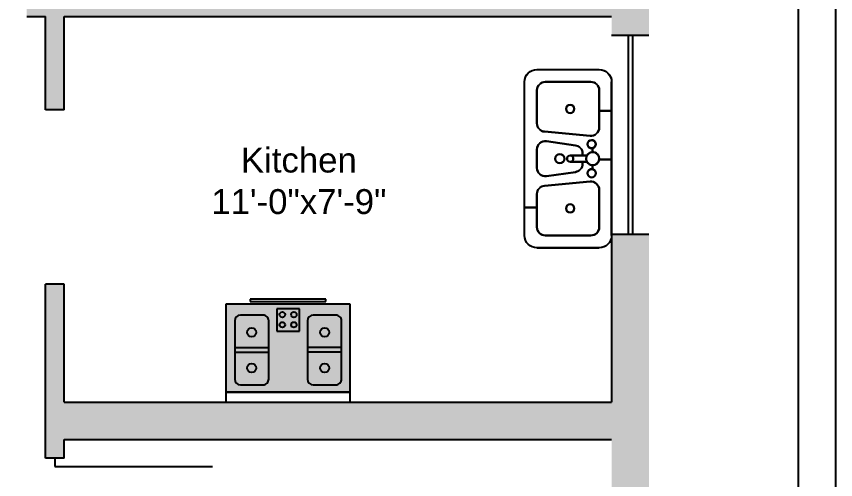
# Model space of a CAD drawing. Extents: x 11 to 612, y 7 to 1092.
# Drawn here: x 413 to 610.5, y 391.9 to 503.6 of the extents above; entities that cross this region are included whole.
import ezdxf

# ---------------------------------------------------------------- set-up
doc = ezdxf.new("R2010")
doc.units = 0
doc.header["$MEASUREMENT"] = 0
for name, color, linetype in [('1234', 7, 'CONTINUOUS'), ('DOORS', 42, 'CONTINUOUS'), ('FURNITURE', 44, 'CONTINUOUS'), ('LABELS', 61, 'CONTINUOUS'), ('LINE', 7, 'CONTINUOUS'), ('WALLS', 7, 'CONTINUOUS'), ('WINDOWS', 140, 'CONTINUOUS')]:
    doc.layers.add(name, color=color, linetype=linetype)
doc.styles.get("Standard").update_dxf_attribs({"font": 'arial.ttf'})

# ---------------------------------------------------------------- blocks, each defined once
blk = doc.blocks.new('FURN-G128')
at = {"layer": 'FURNITURE', "color": 7, "linetype": 'CONTINUOUS'}
for p, q in [((951.699619, 675.436587), (966.699619, 675.436587)), ((948.699619, 672.436587), (948.699619, 635.436587)), ((953.699619, 672.436587), (964.699619, 672.436587)), ((969.699619, 672.436587), (969.699619, 635.436587)), ((951.699619, 670.436587), (951.699619, 662.444834)), ((966.699619, 670.436587), (966.699619, 661.444834)), ((953.518548, 660.453048), (964.518548, 659.453048)), ((953.982462, 658.146181), (960.982462, 657.146181)), ((951.699619, 656.166282), (951.699619, 651.706892)), ((959.699619, 654.686587), (963.736002, 654.686587)), ((962.699619, 655.166282), (962.699619, 654.686587)), ((959.699619, 653.186587), (963.736002, 653.186587)), ((962.699619, 653.189639), (962.699619, 652.706892)), ((953.982462, 649.726993), (960.982462, 650.726993)), ((953.518548, 647.420126), (964.518548, 648.420126)), ((966.699619, 637.436587), (966.699619, 646.428339)), ((951.699619, 637.436587), (951.699619, 645.428339)), ((953.699619, 635.436587), (964.699619, 635.436587)), ((951.699619, 632.436587), (966.699619, 632.436587))]:
    blk.add_line(p, q, dxfattribs=at)
at = {"layer": 'FURNITURE', "color": 120, "linetype": 'CONTINUOUS'}
blk.add_lwpolyline([(969.699619, 654.144815), (966.695311, 654.144815, -0.468519), (965.049373, 652.357401), (965.049373, 651.422386, -2.152654), (963.881442, 650.436587, -0.464543), (965.049373, 651.422386), (965.049373, 652.357401, -0.262509), (963.736002, 653.186587), (962.699619, 653.186587), (962.699619, 652.706892, -0.373238), (960.982462, 650.726993), (953.982462, 649.726993, -0.456412), (951.699619, 651.706892), (951.699619, 656.166282, -0.456412), (953.982462, 658.146181), (960.982462, 657.146181, -0.373238), (962.699619, 655.166282), (962.699619, 654.686587), (963.736002, 654.686587, -0.262509), (965.049373, 655.515772), (965.049373, 656.450788, -0.464543), (963.881442, 657.436587, -1), (965.881442, 657.436587, -0.365614), (965.049373, 656.450788), (965.049373, 655.515772, -0.39029), (966.695311, 654.144815), (969.699619, 654.144815), (969.699619, 672.436587, 0.414214), (966.699619, 675.436587), (951.699619, 675.436587, 0.414214), (948.699619, 672.436587), (948.699619, 665.739959), (951.699619, 665.739959), (951.699619, 670.436587, -0.414214), (953.699619, 672.436587), (964.699619, 672.436587, -0.414214), (966.699619, 670.436587), (966.699619, 661.444834, -0.441024), (964.518548, 659.453048), (953.518548, 660.453048, -0.387902), (951.699619, 662.444834), (951.699619, 665.739959), (948.699619, 665.739959), (948.699619, 635.436587, 0.414214), (951.699619, 632.436587), (966.699619, 632.436587, 0.414214), (969.699619, 635.436587), (969.699619, 642.402897), (966.699619, 642.402897), (966.699619, 637.436587, -0.414214), (964.699619, 635.436587), (953.699619, 635.436587, -0.414214), (951.699619, 637.436587), (951.699619, 645.428339, -0.387902), (953.518548, 647.420126), (964.518548, 648.420126, -0.441024), (966.699619, 646.428339), (966.699619, 642.402897), (969.699619, 642.402897)], format="xyb", close=True, dxfattribs=at)
at = {"layer": 'FURNITURE', "color": 121, "linetype": 'CONTINUOUS'}
for points in [[(966.699619, 670.436587, 0.414214), (964.699619, 672.436587), (953.699619, 672.436587, 0.414214), (951.699619, 670.436587), (951.699619, 662.444834, 0.387902), (953.518548, 660.453048), (964.518548, 659.453048, 0.441024), (966.699619, 661.444834)], [(962.699619, 652.706892), (962.699619, 653.186587), (959.699619, 653.186587, -0.414214), (958.949619, 653.936587, -0.414214), (959.699619, 654.686587), (962.699619, 654.686587), (962.699619, 655.166282, 0.373238), (960.982462, 657.146181), (953.982462, 658.146181, 0.456412), (951.699619, 656.166282), (951.699619, 651.706892, 0.456412), (953.982462, 649.726993), (960.982462, 650.726993, 0.373238)], [(966.699619, 646.428339, 0.441024), (964.518548, 648.420126), (953.518548, 647.420126, 0.387902), (951.699619, 645.428339), (951.699619, 637.436587, 0.414214), (953.699619, 635.436587), (964.699619, 635.436587, 0.414214), (966.699619, 637.436587)]]:
    blk.add_lwpolyline(points, format="xyb", close=True, dxfattribs=at)
at = {"layer": 'FURNITURE', "color": 250, "linetype": 'CONTINUOUS'}
for points in [[(960.699619, 665.936587, 1), (958.699619, 665.936587, 1)], [(958.317653, 653.936587, 1), (956.081585, 653.936587, 1)], [(960.699619, 641.936587, 1), (958.699619, 641.936587, 1)]]:
    blk.add_lwpolyline(points, format="xyb", close=True, dxfattribs=at)
at = {"layer": 'FURNITURE', "color": 1, "linetype": 'CONTINUOUS'}
blk.add_lwpolyline([(963.881442, 657.436587, 1), (965.881442, 657.436587, 1)], format="xyb", close=True, dxfattribs=at)
at = {"layer": 'FURNITURE', "color": 31, "linetype": 'CONTINUOUS'}
for points in [[(960.449619, 653.936587, 1), (958.949619, 653.936587, 1)], [(966.709082, 653.936587, 1), (963.546804, 653.936587, 1)]]:
    blk.add_lwpolyline(points, format="xyb", close=True, dxfattribs=at)
at = {"layer": 'FURNITURE', "color": 51, "linetype": 'CONTINUOUS'}
blk.add_lwpolyline([(963.736002, 654.686587), (959.699619, 654.686587, -1), (959.699619, 653.186587), (963.736002, 653.186587, -0.124187), (963.546804, 653.936587, -0.124187)], format="xyb", close=True, dxfattribs=at)
at = {"layer": 'FURNITURE', "color": 160, "linetype": 'CONTINUOUS'}
blk.add_lwpolyline([(965.881442, 650.436587, 1), (963.881442, 650.436587, 1)], format="xyb", close=True, dxfattribs=at)
at = {"layer": 'FURNITURE', "color": 7, "linetype": 'CONTINUOUS'}
for centre, radius in [((959.699619, 665.936587), 1), ((964.881442, 657.436587), 1), ((957.199619, 653.936587), 1.118034), ((959.699619, 653.936587), 0.75), ((965.127943, 653.936587), 1.581139), ((964.881442, 650.436587), 1), ((959.699619, 641.936587), 1)]:
    blk.add_circle(centre, radius, dxfattribs=at)
for centre, radius, start, end in [((951.699619, 672.436587), 3, 90, 180), ((966.699619, 672.436587), 3, 0, 90), ((953.699619, 670.436587), 2, 90, 180), ((964.699619, 670.436587), 2, 0, 90), ((953.699619, 662.444834), 2, 180, 264.805571), ((964.699619, 661.444834), 2, 264.805571, 0), ((953.699619, 656.166282), 2, 81.869898, 180), ((960.699619, 655.166282), 2, 0, 81.869898), ((960.699619, 652.706892), 2, 278.130102, 0), ((953.699619, 651.706892), 2, 180, 278.130102), ((964.699619, 646.428339), 2, 0, 95.194429), ((953.699619, 645.428339), 2, 95.194429, 180), ((953.699619, 637.436587), 2, 180, 270), ((964.699619, 637.436587), 2, 270, 0), ((951.699619, 635.436587), 3, 180, 270), ((966.699619, 635.436587), 3, 270, 0)]:
    blk.add_arc(centre, radius, start, end, dxfattribs=at)
blk = doc.blocks.new('FURN-G127')
at = {"layer": 'FURNITURE', "color": 7, "linetype": 'CONTINUOUS'}
for p, q in [((994.907543, 653.856459), (973.7169, 653.856459)), ((973.7169, 653.856459), (973.7169, 623.862227)), ((997.339962, 653.879409), (994.875942, 653.879409)), ((994.875942, 653.879409), (994.875942, 623.876387)), ((994.907543, 623.862227), (994.907543, 653.856459)), ((997.339962, 623.876387), (997.339962, 653.879409)), ((976.321636, 650.373732), (976.321636, 644.936324)), ((991.772442, 651.745925), (977.693813, 651.745925)), ((984.183865, 651.745925), (984.183865, 643.576735)), ((985.29002, 651.673445), (985.29002, 643.500228)), ((993.144619, 644.936324), (993.144619, 650.373732)), ((973.06216, 648.009261), (972.482387, 648.009261)), ((972.482387, 648.009261), (972.482387, 629.746535)), ((973.06216, 629.746535), (973.06216, 648.009261)), ((977.693813, 643.564131), (991.772442, 643.564131)), ((980.211483, 641.612044), (974.82513, 641.612044)), ((974.82513, 641.612044), (974.82513, 636.153182)), ((980.211483, 636.153182), (980.211483, 641.612044)), ((974.82513, 636.153182), (980.211483, 636.153182)), ((991.772442, 634.201094), (977.693813, 634.201094)), ((984.183865, 626.019332), (984.183865, 634.188521)), ((985.29002, 626.091811), (985.29002, 634.265029)), ((976.321636, 632.828932), (976.321636, 627.391524)), ((993.144619, 627.391524), (993.144619, 632.828932)), ((972.482387, 629.746535), (973.06216, 629.746535)), ((977.693813, 626.019332), (991.772442, 626.019332)), ((973.7169, 623.862227), (994.907543, 623.862227)), ((994.875942, 623.876387), (997.339962, 623.876387))]:
    blk.add_line(p, q, dxfattribs=at)
for centre, radius in [((980.511013, 647.687789), 1.101392), ((989.100185, 647.687789), 1.101392), ((976.216274, 640.26921), 0.658514), ((978.669186, 640.26921), 0.658514), ((976.216274, 637.496016), 0.658514), ((978.669186, 637.496016), 0.658514), ((980.511013, 630.077468), 1.101392), ((989.100185, 630.077468), 1.101392)]:
    blk.add_circle(centre, radius, dxfattribs=at)
for centre, start, end in [((977.693813, 650.373732), 90.000003, 180.000005), ((991.772442, 650.373732), 0, 90.000003), ((977.693813, 644.936324), 180.000005, 270.000001), ((991.772442, 644.936324), 270.000001, 0), ((977.693813, 632.828932), 90.000003, 180.000005), ((991.772442, 632.828932), 0, 90.000003), ((977.693813, 627.391524), 180.000005, 270.000001), ((991.772442, 627.391524), 270.000001, 0)]:
    blk.add_arc(centre, 1.372175, start, end, dxfattribs=at)
blk = doc.blocks.new('FURN-G126')
at = {"layer": 'FURNITURE', "color": 63, "linetype": 'CONTINUOUS'}
for points in [[(994.875942, 623.876387), (994.875942, 653.856459), (973.7169, 653.856459)], [(973.7169, 653.856459), (973.7169, 623.862227), (994.875942, 623.876387)], [(973.7169, 623.862227), (994.907543, 623.862227), (994.875942, 623.876387)], [(994.907543, 623.862227), (994.907543, 623.876387), (994.875942, 623.876387)]]:
    blk.add_solid(points, dxfattribs=at)
at = {"layer": 'FURNITURE'}
blk.add_blockref('FURN-G127', (0, 0), dxfattribs=at)

msp = doc.modelspace()

# ---------------------------------------------------------------- hatches: boundary and pattern name
at = {"layer": 'LINE'}
h = msp.add_hatch(color=6, dxfattribs=at)
h.paths.add_polyline_path([(402.03, 1042.08), (393.03, 1042.08), (393.03, 994.08), (349.53, 994.08), (349.53, 989.58), (406.53, 989.58), (406.53, 998.58), (402.03, 998.58)])
h.paths.add_polyline_path([(249.03, 845.58), (244.53, 845.58), (244.53, 724.08), (249.03, 724.08), (249.03, 787.08), (259.53, 787.08), (259.53, 791.58), (249.03, 791.58)], flags=17)
h.paths.add_polyline_path([(201.03, 269.58), (205.53, 269.58), (205.53, 278.58), (201.03, 278.58), (201.03, 355.08), (196.53, 355.08), (196.53, 245.58), (144.03, 245.58), (144.03, 236.58), (201.03, 236.58)])
h.paths.add_polyline_path([(64.53, 275.58), (55.53, 275.58), (55.53, 236.58), (82.53, 236.58), (82.53, 245.58), (64.53, 245.58)])
h.paths.add_polyline_path([(201.03, 439.08), (196.53, 439.08), (196.53, 410.58), (64.53, 410.58), (64.53, 451.08), (55.53, 451.08), (55.53, 371.58), (64.53, 371.58), (64.53, 401.58), (196.53, 401.58), (196.53, 397.08), (201.03, 397.08)])
h.paths.add_polyline_path([(205.53, 512.58), (64.53, 512.58), (64.53, 542.58), (55.53, 542.58), (55.53, 499.08), (64.53, 499.08), (64.53, 503.58), (196.53, 503.58), (196.53, 481.08), (201.03, 481.08), (201.03, 503.58), (205.53, 503.58)])
h.paths.add_polyline_path([(64.53, 713.58), (55.53, 713.58), (55.53, 638.58), (64.53, 638.58), (64.53, 668.58), (249.03, 668.58), (249.03, 682.08), (244.53, 682.08), (244.53, 677.58), (64.53, 677.58)])
h.paths.add_polyline_path([(69.03, 998.58), (55.53, 998.58), (55.53, 785.58), (64.53, 785.58), (64.53, 821.58), (93.03, 821.58), (93.03, 830.58), (64.53, 830.58), (64.53, 989.58), (69.03, 989.58)])
h.paths.add_polyline_path([(156.03, 998.58), (105.03, 998.58), (105.03, 989.58), (127.53, 989.58), (127.53, 830.58), (123.03, 830.58), (123.03, 821.58), (132.03, 821.58), (132.03, 989.58), (156.03, 989.58)])
h.paths.add_polyline_path([(228.03, 1042.08), (219.03, 1042.08), (219.03, 998.58), (214.53, 998.58), (214.53, 989.58), (271.53, 989.58), (271.53, 994.08), (228.03, 994.08)])
h.paths.add_polyline_path([(516.03, 998.58), (465.03, 998.58), (465.03, 989.58), (489.03, 989.58), (489.03, 821.58), (498.03, 821.58), (498.03, 830.58), (493.53, 830.58), (493.53, 989.58), (516.03, 989.58)])
h.paths.add_polyline_path([(376.53, 845.58), (372.03, 845.58), (372.03, 791.58), (361.53, 791.58), (361.53, 787.08), (372.03, 787.08), (372.03, 724.08), (376.53, 724.08)], flags=17)
h.paths.add_polyline_path([(565.53, 713.58), (556.53, 713.58), (556.53, 677.58), (376.53, 677.58), (376.53, 682.08), (372.03, 682.08), (372.03, 668.58), (556.53, 668.58), (556.53, 638.58), (565.53, 638.58)])
h.paths.add_polyline_path([(565.53, 998.58), (552.03, 998.58), (552.03, 989.58), (556.53, 989.58), (556.53, 830.58), (528.03, 830.58), (528.03, 821.58), (556.53, 821.58), (556.53, 785.58), (565.53, 785.58)])
h.paths.add_polyline_path([(565.53, 542.58), (556.53, 542.58), (556.53, 512.58), (415.53, 512.58), (415.53, 503.58), (420.03, 503.58), (420.03, 481.08), (424.53, 481.08), (424.53, 503.58), (556.53, 503.58), (556.53, 499.08), (565.53, 499.08)])
h.paths.add_polyline_path([(565.53, 451.08), (556.53, 451.08), (556.53, 410.58), (424.53, 410.58), (424.53, 439.08), (420.03, 439.08), (420.03, 397.08), (424.53, 397.08), (424.53, 401.58), (556.53, 401.58), (556.53, 371.58), (565.53, 371.58)])
h.paths.add_polyline_path([(565.53, 275.58), (556.53, 275.58), (556.53, 245.58), (538.53, 245.58), (538.53, 236.58), (565.53, 236.58)])
h.paths.add_polyline_path([(477.03, 245.58), (424.53, 245.58), (424.53, 355.08), (420.03, 355.08), (420.03, 278.58), (415.53, 278.58), (415.53, 269.58), (420.03, 269.58), (420.03, 236.58), (477.03, 236.58)])
h.paths.add_polyline_path([(186.03, 86.58, 1), (174.03, 86.58, 1)])
h.paths.add_polyline_path([(447.03, 86.58, 1), (435.03, 86.58, 1)])

# ---------------------------------------------------------------- linework, layer by layer
at = {"layer": 'DOORS'}
msp.add_line((422.28, 395.08), (460.28, 395.08), dxfattribs=at)
at = {"layer": 'LINE'}
for p, q in [((556.53, 451.08), (556.53, 410.58)), ((422.28, 397.08), (422.28, 395.08))]:
    msp.add_line(p, q, dxfattribs=at)
at = {"layer": 'WALLS', "color": 8}
for p, q in [((610.53, 1091.58), (610.53, 11.58)), ((601.53, 1082.58), (601.53, 20.58))]:
    msp.add_line(p, q, dxfattribs=at)
at = {"layer": 'WALLS'}
for p, q in [((415.53, 503.58), (420.03, 503.58)), ((420.03, 481.08), (420.03, 503.58)), ((424.53, 503.58), (556.53, 503.58)), ((424.53, 481.08), (424.53, 503.58)), ((424.53, 481.08), (420.03, 481.08)), ((420.03, 397.08), (420.03, 439.08)), ((424.53, 439.08), (420.03, 439.08)), ((424.53, 410.58), (424.53, 439.08)), ((424.53, 410.58), (556.53, 410.58)), ((424.53, 401.58), (556.53, 401.58)), ((424.53, 397.08), (424.53, 401.58)), ((424.53, 397.08), (420.03, 397.08))]:
    msp.add_line(p, q, dxfattribs=at)
at = {"layer": 'WINDOWS'}
for p, q in [((556.53, 499.08), (565.53, 499.08)), ((560.53, 499.08), (560.53, 451.08)), ((561.53, 499.08), (561.53, 451.08)), ((556.53, 451.08), (565.53, 451.08))]:
    msp.add_line(p, q, dxfattribs=at)

# ---------------------------------------------------------------- block references
at = {"layer": '1234', "xscale": -1, "rotation": 180}
msp.add_blockref('FURN-G128', (-413.17, 1123.22), dxfattribs=at)
at = {"layer": '1234', "rotation": 270}
msp.add_blockref('FURN-G126', (-160.35, 1407.92), dxfattribs=at)

# ---------------------------------------------------------------- texts
at = {"layer": 'LABELS', "insert": (481.12, 455.86), "char_height": 6, "width": 63.8122, "attachment_point": 8}
msp.add_mtext('Kitchen\\P11\'-0{\\H1x;"x7\'-9"}', dxfattribs=at)

doc.saveas('drawing.dxf')
